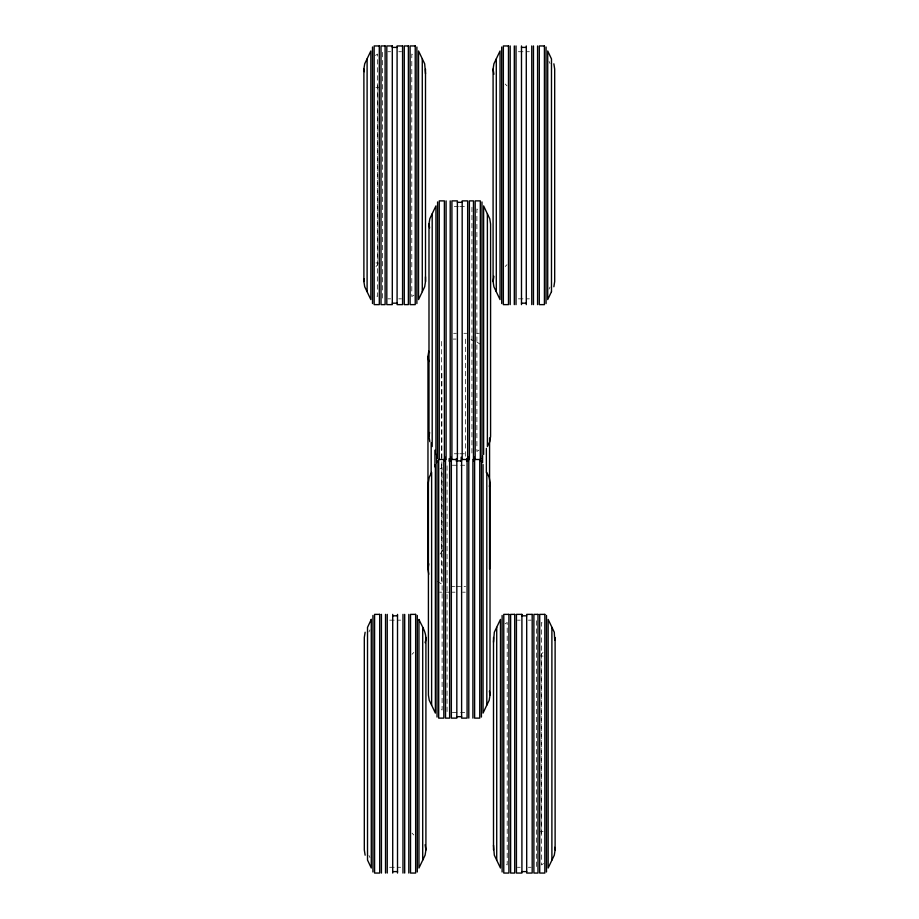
<?xml version="1.0" encoding="UTF-8"?>
<svg xmlns="http://www.w3.org/2000/svg" width="919" height="919" viewBox="0 0 919 919"><rect width="100%" height="100%" fill="white"/><g stroke="black" fill="none" stroke-linecap="round" stroke-linejoin="round"><path stroke-width="0.69" stroke-dasharray="4.59 3.45" d="M440.086 554.054L442.682 550.596L439.994 550.435M368.944 631.95L369.978 629.86M549.022 289.14L550.056 287.05M376.009 266.521L377.801 264.683L377.801 85.881L376.009 84.043M505.209 266.521L507.001 264.683M411.999 654.317L413.791 652.479M542.991 652.479L541.199 654.317L541.199 833.119L542.991 834.957M375.457 55.427L377.583 54.049L377.583 296.527L375.457 295.148M413.929 295.148L411.804 296.527L411.804 54.049L413.929 55.427M439.971 468.92L442.108 467.553L442.108 710.031L439.971 708.652M479.029 450.08L476.892 451.447L476.892 208.969L479.029 210.348M505.071 623.852L507.196 622.473L507.196 864.951L505.071 863.573M543.543 863.573L541.417 864.951L541.417 622.473L543.543 623.852M375.917 87.661L378.605 87.5M540.395 831.5L543.083 831.339M387.852 51.728L390.586 51.728M398.8 51.728L401.534 51.728M518.408 51.728L529.367 51.728M454.308 206.649L458.42 206.649M459.787 206.649L466.634 206.649M387.852 298.847L390.586 298.847M398.8 298.847L401.534 298.847M518.408 298.847L529.367 298.847M453.641 333.298L456.375 333.298M463.911 333.298L466.645 333.298M476.743 333.298L479.304 333.298M453.297 339.077L456.031 339.077M454.308 453.768L458.42 453.768M459.787 453.768L466.634 453.768M452.366 465.232L459.213 465.232M460.58 465.232L464.692 465.232M451.93 586.402L454.664 586.402M456.031 586.402L465.611 586.402M439.523 592.181L442.085 592.181M446.45 592.181L449.184 592.181M452.274 592.181L455.008 592.181M462.533 592.181L465.278 592.181M389.633 620.153L400.592 620.153M517.466 620.153L520.2 620.153M528.414 620.153L531.148 620.153M452.366 712.351L459.213 712.351M460.58 712.351L464.692 712.351M389.633 867.272L400.592 867.272M517.466 867.272L520.2 867.272M528.414 867.272L531.148 867.272M375.917 262.914L378.605 263.064M540.395 655.936L543.083 656.086M470.93 339.674L474.641 340.972M476.95 342.098L480.132 344.154M437.41 581.325L441.66 584.082L441.66 462.739M505.209 84.043L507.001 85.881M411.999 833.119L413.791 834.957M549.022 61.435L550.056 63.514M368.944 855.486L369.978 857.565M536.466 620.75L536.466 866.686M471.941 207.246L471.941 453.182M465.611 339.077L465.611 457.18M447.059 465.818L447.059 711.754M441.878 373.263L441.878 552.216M441.66 341.408L441.66 459.891M382.534 52.314L382.534 298.25"/><path stroke-width="1.38" d="M428.782 574.295L427.967 569.068L427.967 356.423L428.782 351.184M427.967 569.068L428.782 563.829M363.89 69.051L364.705 63.813L370.851 50.982L370.851 299.594L364.705 286.751L363.89 281.524L363.89 69.051L364.303 71.659M363.89 281.524L364.303 278.905M425.497 69.051L425.497 281.524L424.681 286.751L418.536 299.594L418.536 50.982L424.681 63.813L425.497 73.773M365.13 632.249L364.315 637.476L364.315 849.949L365.13 855.187M429.805 441.683L428.989 436.445L428.989 223.972L429.805 218.745L435.951 205.902L435.951 454.514M428.989 436.445L429.598 432.527M493.089 69.051L493.905 63.813L500.051 50.982L500.051 299.594L493.905 286.751L493.089 281.524L493.089 69.051L493.905 74.278M425.095 642.714C427.978 634.236 422.085 626.792 418.949 619.406L418.949 868.018L425.095 855.187L425.911 849.949L425.911 637.476M493.089 281.524L493.905 276.286M489.402 486.473L490.011 482.555L489.195 477.317L486.806 472.446L486.806 705.126L483.049 713.098L483.049 464.486M493.503 642.197L494.319 632.249L500.464 619.406L500.464 868.018L494.319 855.187L493.503 845.227M490.011 482.555L490.011 695.028L489.195 700.255L486.806 705.126M553.87 286.751L554.685 281.524L554.685 69.051L553.87 63.813M493.503 849.949L493.503 637.476M554.697 640.095L554.295 632.249L548.149 619.406L548.149 868.018L554.295 855.187L555.11 849.949L555.11 637.476M392.298 47.397L397.088 47.397M521.487 47.397L526.288 47.397M457.386 202.318L462.177 202.318M392.298 303.178L397.088 303.178M521.487 303.178L526.288 303.178M456.823 460.901L461.614 460.901M392.712 615.822L397.513 615.822M521.912 615.822L526.702 615.822M456.823 716.682L461.614 716.682M392.712 871.603L397.513 871.603M521.912 871.603L526.702 871.603M487.38 213.874L489.77 218.745L490.585 223.972L490.585 436.445L489.77 441.683L487.38 446.554L487.38 213.874L483.624 205.902L483.624 454.514M431.62 705.126L429.23 700.255L428.415 695.028L428.415 482.555L429.23 477.317L431.62 472.446L431.62 705.126L435.376 713.098L435.376 464.486M554.697 847.341L555.11 849.949M428.989 223.972L429.598 227.901M489.402 691.099L490.011 695.028M427.967 356.423L428.782 361.649M425.095 844.722L425.911 849.949M551.894 627.378L551.894 860.058M546.495 615.454L546.495 871.982M546.07 47.018L546.07 303.546M537.581 45.95L537.581 304.626M533.468 45.95L533.468 304.626M531.756 45.95L531.756 304.626M526.288 45.95L526.288 304.626M521.487 45.95L521.487 304.626M516.018 45.95L516.018 304.626M514.307 45.95L514.307 304.626M510.194 45.95L510.194 304.626M502.119 615.454L502.119 871.982M501.705 47.018L501.705 303.546M496.719 627.378L496.719 860.058M496.294 58.942L496.294 291.622M489.574 437.972L489.574 569.068M486.369 448.392L486.369 472.791M482.613 455.744L482.613 462.739M481.97 201.95L481.97 458.478M481.407 460.522L481.407 717.05M480.959 458.592L480.959 461.361M479.752 459.454L479.752 718.118L474.618 718.118L474.618 459.454L480.315 459.546L480.315 200.882L475.18 200.882L475.18 459.546M474.17 457.157L474.17 461.361M473.48 459.546L473.48 200.882L469.368 200.882L469.368 459.546M472.906 459.454L472.906 718.118M468.793 459.454L468.793 718.118M468.357 457.157L468.357 461.361M467.082 459.454L467.082 718.118L461.614 718.118L461.614 459.454L467.656 459.546L467.656 200.882L462.177 200.882L462.177 459.546M466.645 458.558L466.645 461.361M461.166 457.157L461.166 461.361M456.823 459.454L456.823 718.118L451.344 718.118L451.344 459.454L457.386 459.546L457.386 200.882L451.918 200.882L451.918 459.546M456.375 458.558L456.375 461.361M450.896 457.157L450.896 461.361M450.207 200.882L450.207 459.546M449.632 459.454L449.632 718.118L445.52 718.118L445.52 459.454M449.184 458.558L449.184 461.361M446.094 200.882L446.094 459.546M445.083 457.157L445.083 461.361M443.82 459.454L443.82 718.118L438.685 718.118L438.685 459.454L444.382 459.546L444.382 200.882L439.248 200.882L439.248 459.546M437.593 201.95L437.593 458.478M437.03 460.522L437.03 717.05M436.582 454.434L436.582 462.739M434.928 450.138L434.928 466.944M432.194 213.874L432.194 446.554M431.183 442.648L431.183 474.227M425.497 276.803L425.497 281.524M422.706 627.378L422.706 860.058M422.281 58.942L422.281 291.622M417.295 615.454L417.295 871.982M416.881 47.018L416.881 303.546M408.806 614.374L408.806 873.05M404.693 614.374L404.693 873.05M402.981 614.374L402.981 873.05M397.513 614.374L397.513 873.05M392.712 614.374L392.712 873.05M387.244 614.374L387.244 873.05M385.532 614.374L385.532 873.05M381.419 614.374L381.419 873.05M372.93 615.454L372.93 871.982M372.505 47.018L372.505 303.546M367.106 58.942L367.106 291.622M371.276 619.406L367.52 627.378L367.52 860.058L371.276 868.018L371.276 619.406M551.48 291.622L547.724 299.594L547.724 50.982L551.48 58.942L551.48 291.622M379.294 45.95L374.159 45.95L374.159 304.626L379.294 304.626L379.294 45.95M385.107 45.95L381.006 45.95L381.006 304.626L385.107 304.626L385.107 45.95M392.298 45.95L386.819 45.95L386.819 304.626L392.298 304.626L392.298 45.95M402.568 45.95L397.088 45.95L397.088 304.626L402.568 304.626L402.568 45.95M408.381 45.95L404.28 45.95L404.28 304.626L408.381 304.626L408.381 45.95M415.227 45.95L410.092 45.95L410.092 304.626L415.227 304.626L415.227 45.95M508.483 45.95L503.348 45.95L503.348 304.626L508.483 304.626L508.483 45.95M544.416 45.95L539.292 45.95L539.292 304.626L544.416 304.626L544.416 45.95M379.708 614.374L374.584 614.374L374.584 873.05L379.708 873.05L379.708 614.374M415.652 614.374L410.517 614.374L410.517 873.05L415.652 873.05L415.652 614.374M508.908 614.374L503.773 614.374L503.773 873.05L508.908 873.05L508.908 614.374M514.72 614.374L510.619 614.374L510.619 873.05L514.72 873.05L514.72 614.374M521.912 614.374L516.432 614.374L516.432 873.05L521.912 873.05L521.912 614.374M532.181 614.374L526.702 614.374L526.702 873.05L532.181 873.05L532.181 614.374M537.994 614.374L533.893 614.374L533.893 873.05L537.994 873.05L537.994 614.374M544.841 614.374L539.706 614.374L539.706 873.05L544.841 873.05L544.841 614.374"/></g></svg>
